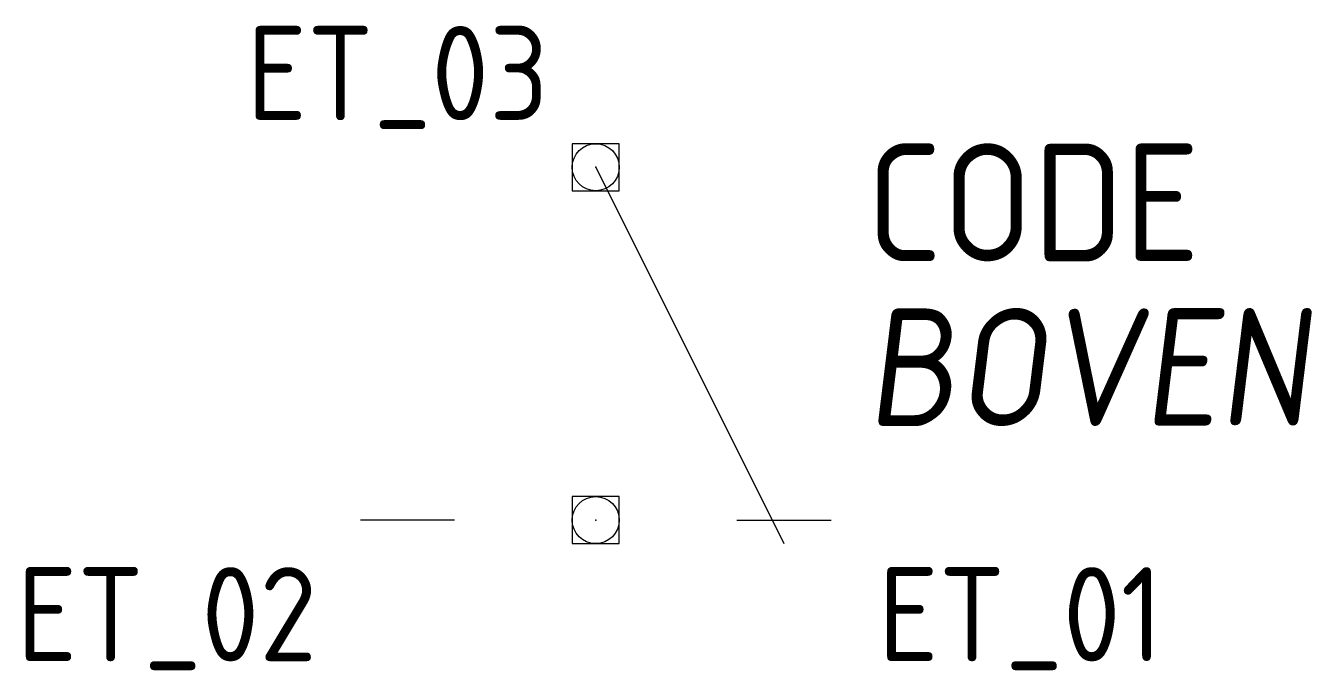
# Model space of a CAD drawing. Extents: x -12.1 to 15.2, y -6.9 to 6.8.
import ezdxf
from ezdxf.enums import TextEntityAlignment as Align

# ---------------------------------------------------------------- set-up
doc = ezdxf.new("R2010")
doc.units = 0
doc.header["$LTSCALE"] = 10
doc.header["$MEASUREMENT"] = 0
doc.header["$PDMODE"] = 96
doc.header["$PDSIZE"] = 1
doc.layers.get('0').update_dxf_attribs({"linetype": 'CONTINUOUS'})
for name, color, linetype in [('250', 6, 'CONTINUOUS'), ('C', 7, 'CONTINUOUS'), ('TKST2', 1, 'CONTINUOUS'), ('TKST3', 3, 'CONTINUOUS')]:
    doc.layers.add(name, color=color, linetype=linetype)
doc.styles.get("Standard").update_dxf_attribs({"font": 'ISO8'})

msp = doc.modelspace()

# ---------------------------------------------------------------- linework, layer by layer
for points in [[(0, 3.75), (4, -4.25)], [(-3, -3.75), (-5, -3.75)], [(3, -3.75), (5, -3.75)]]:
    msp.add_lwpolyline(points)
at = {"layer": 'C', "color": 1}
msp.add_point((0, 3.75), dxfattribs=at)
at = {"layer": 'C', "color": 2}
msp.add_point((0, -3.75), dxfattribs=at)

# ---------------------------------------------------------------- texts
at = {"layer": '250', "oblique": 7}
msp.add_attdef('BOVEN', (5.75, -1.75), '-', height=2.5, dxfattribs=at)
at = {"layer": 'TKST2'}
msp.add_attdef('ET_03', text='', height=2, dxfattribs=at).set_placement((-1, 4.75), align=Align.RIGHT)
msp.add_attdef('ET_02', text='', height=2, dxfattribs=at).set_placement((-5.92, -4.75), align=Align.TOP_RIGHT)
msp.add_attdef('ET_01', text='', height=2, dxfattribs=at).set_placement((6, -4.75), align=Align.TOP_LEFT)
at = {"layer": 'TKST3'}
msp.add_attdef('CODE', (5.75, 1.75), '-K', height=2.5, dxfattribs=at)

doc.saveas('drawing.dxf')
